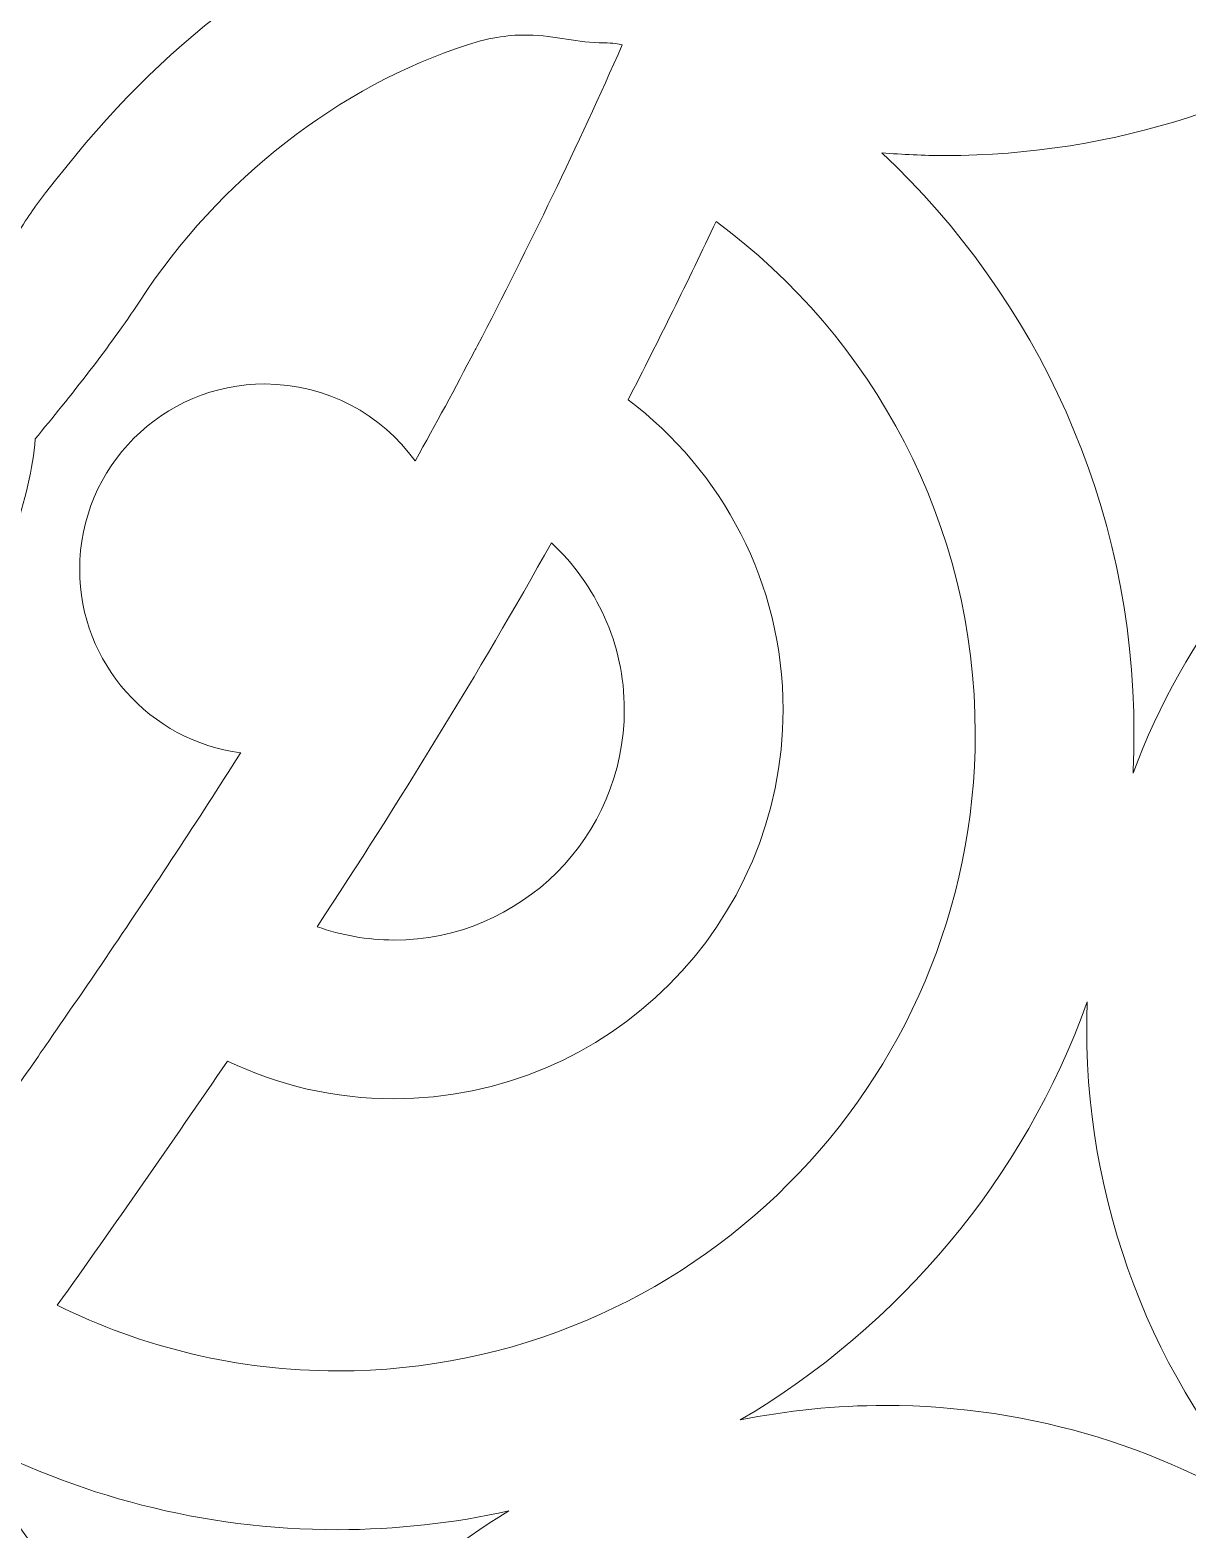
# Model space of a CAD drawing. Header units: millimetres. Extents: x -416 to 1516, y -417 to 43.
# Drawn here: x 625.88 to 640.45, y -135.75 to -116.87 of the extents above; entities that cross this region are included whole.
import ezdxf

# ---------------------------------------------------------------- set-up
doc = ezdxf.new("R2010")
doc.units = ezdxf.units.MM
doc.header["$MEASUREMENT"] = 0
doc.layers.add('Layer 3', color=7, linetype='Continuous')

msp = doc.modelspace()

# ---------------------------------------------------------------- linework, layer by layer
at = {"layer": 'Layer 3', "lineweight": 0}
for points, knots in [([(628.409, -108.46), (628.435, -108.657), (628.45, -108.962), (628.474, -109.142), (628.786, -111.467), (629.399, -113.384), (630.764, -115.291), (628.676, -116.091), (627.288, -117.3), (625.947, -119.089), (625.844, -119.226), (625.696, -119.476), (625.58, -119.625), (625.03, -118.002), (624.289, -116.652), (623.094, -115.41), (623.186, -115.094), (623.275, -114.778), (623.362, -114.462), (623.721, -115.29), (624.545, -115.869), (625.505, -115.869), (626.794, -115.869), (627.839, -114.824), (627.839, -113.534), (627.839, -112.245), (626.794, -111.199), (625.505, -111.199), (624.968, -111.199), (624.476, -111.382), (624.081, -111.686), (624.172, -111.308), (624.261, -110.93), (624.347, -110.551), (625.931, -110.197), (627.166, -109.485), (628.409, -108.46)], [0, 0, 0, 0, 1, 1, 1, 2, 2, 2, 3, 3, 3, 4, 4, 4, 5, 5, 5, 6, 6, 6, 7, 7, 7, 8, 8, 8, 9, 9, 9, 10, 10, 10, 11, 11, 11, 12, 12, 12, 12]), ([(636.605, -118.417), (636.867, -118.438), (637.132, -118.451), (637.4, -118.451), (637.4, -118.451), (637.4, -118.451), (637.4, -118.451), (637.4, -118.451), (637.4, -118.451), (637.4, -118.451), (641.696, -118.451), (645.369, -115.735), (646.795, -111.931), (646.75, -112.296), (646.725, -112.667), (646.725, -113.044), (646.725, -116.209), (648.345, -118.999), (650.797, -120.641), (650.011, -120.419), (649.184, -120.298), (648.329, -120.298), (648.329, -120.298), (648.329, -120.298), (648.329, -120.298), (648.329, -120.298), (648.329, -120.298), (648.329, -120.298), (644.417, -120.298), (641.073, -122.768), (639.77, -126.23), (639.778, -126.065), (639.782, -125.898), (639.782, -125.731), (639.782, -122.849), (638.558, -120.248), (636.605, -118.417)], [0, 0, 0, 0, 1, 1, 1, 2, 2, 2, 3, 3, 3, 4, 4, 4, 5, 5, 5, 6, 6, 6, 7, 7, 7, 8, 8, 8, 9, 9, 9, 10, 10, 10, 11, 11, 11, 12, 12, 12, 12]), ([(632.149, -116.933), (632.503, -116.939), (632.773, -117.034), (633.107, -117.032), (633.218, -117.031), (633.29, -117.043), (633.337, -117.058), (632.774, -118.327), (632.165, -119.593), (631.509, -120.854), (631.498, -120.875), (631.486, -120.895), (631.475, -120.916), (631.234, -121.378), (630.985, -121.837), (630.731, -122.293), (630.73, -122.295), (630.729, -122.297), (630.728, -122.299), (630.304, -121.712), (629.616, -121.329), (628.836, -121.329), (627.547, -121.329), (626.502, -122.374), (626.502, -123.664), (626.502, -124.849), (627.386, -125.826), (628.53, -125.976), (628.528, -125.979), (628.526, -125.982), (628.524, -125.986), (627.989, -126.827), (627.44, -127.659), (626.881, -128.484), (626.871, -128.5), (626.861, -128.515), (626.851, -128.53), (626.628, -128.859), (626.402, -129.186), (626.177, -129.513), (626.112, -129.607), (626.047, -129.702), (625.982, -129.796), (625.881, -129.942), (625.779, -130.087), (625.677, -130.232), (625.491, -130.499), (625.305, -130.766), (625.117, -131.032), (624.889, -130.776), (624.641, -130.537), (624.493, -129.911), (624.095, -128.221), (624.492, -126.112), (625.241, -124.334), (625.501, -123.717), (625.899, -122.753), (625.941, -122.021), (626.374, -121.499), (626.901, -120.833), (627.25, -120.297), (628.264, -118.74), (629.784, -117.574), (631.386, -117.056), (631.693, -116.957), (631.936, -116.929), (632.149, -116.933)], [0, 0, 0, 0, 1, 1, 1, 2, 2, 2, 3, 3, 3, 4, 4, 4, 5, 5, 5, 6, 6, 6, 7, 7, 7, 8, 8, 8, 9, 9, 9, 10, 10, 10, 11, 11, 11, 12, 12, 12, 13, 13, 13, 14, 14, 14, 15, 15, 15, 16, 16, 16, 17, 17, 17, 18, 18, 18, 19, 19, 19, 20, 20, 20, 21, 21, 21, 22, 22, 22, 22]), ([(629.752, -133.762), (628.484, -133.762), (627.287, -133.461), (626.22, -132.935), (626.942, -131.921), (627.658, -130.896), (628.364, -129.859), (629, -130.163), (629.709, -130.334), (630.459, -130.334), (630.459, -130.334), (630.459, -130.334), (630.46, -130.334), (630.46, -130.334), (630.46, -130.334), (630.46, -130.334), (633.163, -130.334), (635.362, -128.135), (635.362, -125.432), (635.362, -123.837), (634.594, -122.422), (633.41, -121.527), (633.795, -120.78), (634.165, -120.031), (634.518, -119.281), (636.495, -120.744), (637.782, -123.088), (637.782, -125.731), (637.782, -130.159), (634.18, -133.762), (629.752, -133.762)], [0, 0, 0, 0, 1, 1, 1, 2, 2, 2, 3, 3, 3, 4, 4, 4, 5, 5, 5, 6, 6, 6, 7, 7, 7, 8, 8, 8, 9, 9, 9, 10, 10, 10, 10]), ([(633.362, -125.432), (633.362, -127.032), (632.06, -128.334), (630.46, -128.334), (630.121, -128.334), (629.797, -128.273), (629.494, -128.166), (630.528, -126.589), (631.522, -124.98), (632.444, -123.329), (633.006, -123.858), (633.362, -124.601), (633.362, -125.432)], [0, 0, 0, 0, 1, 1, 1, 2, 2, 2, 3, 3, 3, 4, 4, 4, 4]), ([(639.194, -129.112), (639.19, -129.222), (639.186, -129.331), (639.186, -129.441), (639.186, -131.872), (640.142, -134.082), (641.695, -135.721), (640.248, -134.759), (638.514, -134.197), (636.65, -134.197), (636.65, -134.197), (636.65, -134.197), (636.65, -134.197), (636.65, -134.197), (636.65, -134.197), (636.65, -134.197), (636.024, -134.197), (635.413, -134.26), (634.822, -134.38), (636.832, -133.198), (638.396, -131.336), (639.194, -129.112)], [0, 0, 0, 0, 1, 1, 1, 2, 2, 2, 3, 3, 3, 4, 4, 4, 5, 5, 5, 6, 6, 6, 7, 7, 7, 7]), ([(615.643, -150.138), (616.463, -150.375), (617.329, -150.505), (618.224, -150.505), (618.224, -150.505), (618.224, -150.505), (618.224, -150.505), (618.224, -150.505), (618.224, -150.505), (618.224, -150.505), (623.357, -150.505), (627.532, -146.329), (627.532, -141.197), (627.532, -138.694), (626.534, -136.423), (624.92, -134.749), (624.961, -134.692), (625.003, -134.635), (625.044, -134.578), (626.449, -135.33), (628.05, -135.762), (629.752, -135.762), (629.752, -135.762), (629.752, -135.762), (629.752, -135.762), (629.752, -135.762), (629.752, -135.762), (629.752, -135.762), (630.492, -135.762), (631.212, -135.679), (631.906, -135.526), (629.271, -137.132), (627.507, -140.034), (627.507, -143.34), (627.507, -146.32), (628.946, -148.965), (631.161, -150.632), (630.418, -150.435), (629.641, -150.325), (628.836, -150.325), (628.836, -150.325), (628.836, -150.325), (628.836, -150.325), (628.836, -150.325), (628.836, -150.325), (628.836, -150.325), (624.683, -150.325), (621.17, -153.11), (620.06, -156.91), (619.738, -154.02), (618.044, -151.539), (615.643, -150.138)], [0, 0, 0, 0, 1, 1, 1, 2, 2, 2, 3, 3, 3, 4, 4, 4, 5, 5, 5, 6, 6, 6, 7, 7, 7, 8, 8, 8, 9, 9, 9, 10, 10, 10, 11, 11, 11, 12, 12, 12, 13, 13, 13, 14, 14, 14, 15, 15, 15, 16, 16, 16, 17, 17, 17, 17])]:
    msp.add_open_spline(points, degree=3, knots=knots, dxfattribs=at)

doc.saveas('drawing.dxf')
